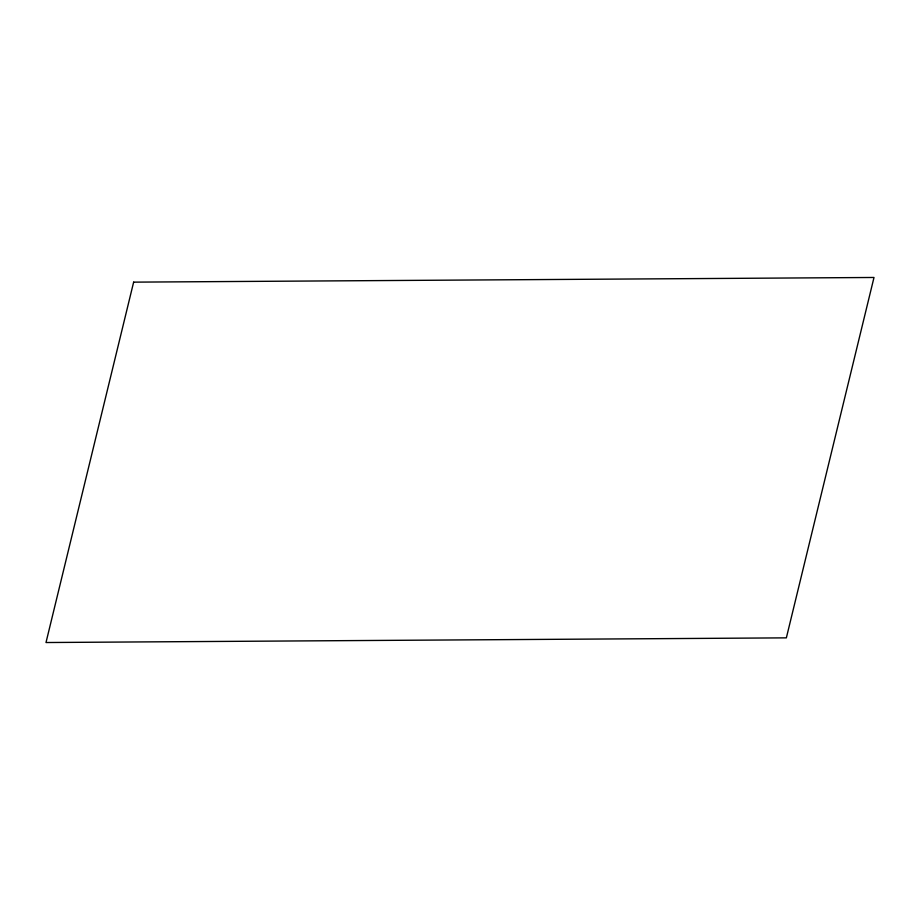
<?xml version="1.0" encoding="UTF-8"?>
<svg xmlns="http://www.w3.org/2000/svg" width="920" height="920" viewBox="0 0 920 920"><rect width="100%" height="100%" fill="white"/><g stroke="black" fill="none" stroke-linecap="round" stroke-linejoin="round"><path stroke-width="1.38" d="M133.641 282.141L46 642.528L786.358 637.859L874 277.472L133.641 282.141"/></g></svg>
